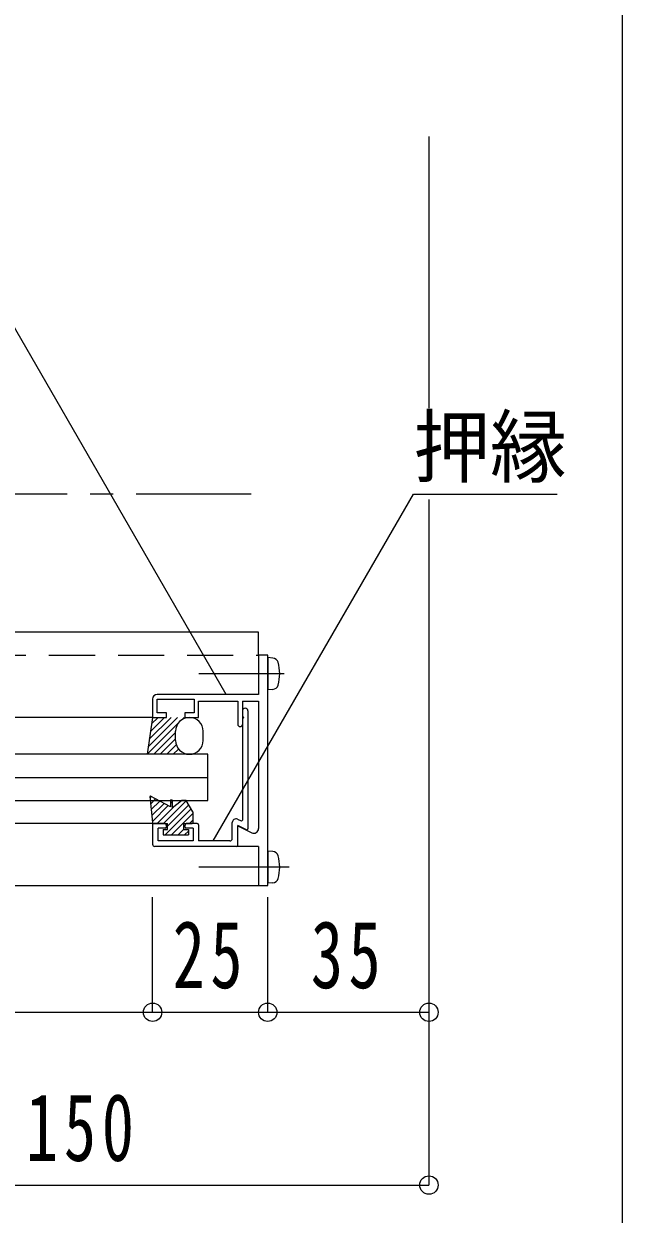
# Model space of a CAD drawing. Units: millimetres at full size, sheet at 1:5. Extents: x -1050 to 1050, y -742 to 742.
# Drawn here: x 860.1 to 990, y -568.1 to -309.7 of the extents above; entities that cross this region are included whole.
import ezdxf
from ezdxf.enums import TextEntityAlignment as Align

# ---------------------------------------------------------------- set-up
doc = ezdxf.new("R2010")
doc.units = ezdxf.units.MM
doc.header["$LTSCALE"] = 5
doc.linetypes.add('CHAIN1', pattern=[8, 5, -1, 1, -1])
doc.linetypes.add('DASHED2', pattern=[3, 2, -1])
for name, color, linetype in [('0-0_通り芯', 7, 'CHAIN1'), ('0-1_躯体', 134, 'Continuous'), ('1-5_図枠1_1', 7, 'Continuous')]:
    doc.layers.add(name, color=color, linetype=linetype)
for name, color, linetype, lineweight in [('0-3_寸法', 54, 'Continuous', 20), ('0-4_手摺部材', 92, 'Continuous', 20), ('0-7_ガラス', 6, 'Continuous', 20), ('0-8_その他', 11, 'Continuous', 20), ('0-9_文字', 3, 'Continuous', 20)]:
    doc.layers.add(name, color=color, linetype=linetype, lineweight=lineweight)
doc.styles.add('ＭＳ ゴシック', font='')
doc.styles.get('ＭＳ ゴシック').set_extended_font_data('MS Gothic')

# ---------------------------------------------------------------- blocks, each defined once
blk = doc.blocks.new('dimension_origin')
at = {"color": 0, "linetype": 'Continuous', "lineweight": -2}
blk.add_circle((0, 0), 1.25, dxfattribs=at)

msp = doc.modelspace()

# ---------------------------------------------------------------- linework, layer by layer
at = {"layer": '0-0_通り芯'}
msp.add_line((909.462, -411.793), (-277.5, -411.793), dxfattribs=at)
at = {"layer": '0-1_躯体'}
for p, q in [((948.02, -334.192), (948.02, -393.125)), ((948.02, -412.984), (948.02, -561.793))]:
    msp.add_line(p, q, dxfattribs=at)
at = {"layer": '0-3_寸法'}
for p, q in [((888.02, -524.293), (888.02, -499.293)), ((913.02, -524.293), (913.02, -499.293)), ((798.02, -524.293), (888.02, -524.293)), ((888.02, -524.293), (913.02, -524.293)), ((913.02, -524.293), (948.02, -524.293)), ((798.02, -561.793), (948.02, -561.793))]:
    msp.add_line(p, q, dxfattribs=at)
at = {"layer": '0-4_手摺部材'}
for p, q in [((911.02, -441.793), (700.52, -441.793)), ((911.02, -446.793), (911.02, -441.793)), ((914.139, -447.391), (913.02, -447.293)), ((913.02, -447.293), (913.02, -454.293)), ((914.139, -454.195), (913.02, -454.293)), ((888.02, -456.293), (888.02, -460.293)), ((911.02, -455.293), (889.02, -455.293)), ((906.52, -456.793), (906.52, -461.793)), ((907.52, -456.793), (911.02, -456.793)), ((907.52, -456.793), (907.52, -461.793)), ((911.02, -456.793), (911.02, -484.425)), ((907.52, -458.893), (907.52, -459.993)), ((908.72, -458.893), (908.72, -484.476)), ((888.02, -460.293), (700.52, -460.293)), ((907.82, -460.293), (907.52, -459.993)), ((907.82, -460.293), (907.52, -460.593)), ((907.52, -460.593), (907.52, -482.576)), ((905.32, -486.593), (905.32, -483.112)), ((906.464, -482.39), (907.234, -482.756)), ((888.02, -483.296), (700.52, -483.296)), ((888.02, -483.593), (888.02, -487.793)), ((890.52, -483.293), (888.32, -483.293)), ((890.72, -484.293), (889.22, -484.293)), ((889.22, -487.093), (889.22, -484.293)), ((891.02, -483.793), (891.02, -483.993)), ((895.02, -483.993), (895.02, -483.793)), ((896.82, -484.293), (895.32, -484.293)), ((897.72, -483.293), (895.52, -483.293)), ((896.82, -484.293), (896.82, -487.093)), ((898.02, -483.593), (898.02, -487.093)), ((908.434, -484.657), (906.52, -483.745)), ((906.52, -487.993), (906.52, -483.745)), ((906.22, -488.293), (888.52, -488.293)), ((896.82, -487.093), (889.22, -487.093)), ((904.82, -487.093), (898.02, -487.093)), ((911.02, -488.293), (911.02, -496.793)), ((914.139, -489.391), (913.02, -489.293)), ((913.02, -489.293), (913.02, -496.293)), ((700.52, -496.793), (911.061, -496.793)), ((914.139, -496.195), (913.02, -496.293))]:
    msp.add_line(p, q, dxfattribs=at)
at = {"layer": '0-4_手摺部材', "linetype": 'DASHED2'}
msp.add_line((700.52, -446.793), (911.061, -446.793), dxfattribs=at)
at = {"layer": '0-4_手摺部材', "linetype": 'CHAIN1'}
for p, q in [((916.62, -450.793), (898.061, -450.793)), ((917.661, -492.793), (898.061, -492.793))]:
    msp.add_line(p, q, dxfattribs=at)
at = {"layer": '0-4_手摺部材'}
for points in [[(911.02, -496.793), (913.02, -496.793), (913.02, -446.793), (911.02, -446.793), (911.02, -455.293)], [(888.02, -460.293), (891.02, -460.293), (891.02, -459.293), (889.02, -459.293), (889.02, -456.293), (897.02, -456.293), (897.02, -459.293), (895.02, -459.293), (895.02, -460.293), (898.02, -460.293), (898.02, -456.793), (906.52, -456.793)], [(911.02, -488.293), (906.52, -488.293), (906.52, -483.793), (909.573, -485.319)]]:
    msp.add_lwpolyline(points, dxfattribs=at)
for centre, radius, start, end in [((914.026, -448.686), 1.3, 15.88085, 85), ((906.62, -450.793), 9, 344.11915, 15.88085), ((914.026, -452.9), 1.3, 275, 344.11915), ((889.02, -456.293), 1, 90, 180), ((908.12, -458.893), 0.6, 0, 180), ((907.02, -461.793), 0.5, 180, 360), ((906.12, -483.112), 0.8, 64.54, 180), ((907.32, -482.576), 0.2, 244.54, 360), ((888.32, -483.593), 0.3, 90, 180), ((890.52, -483.793), 0.5, 0, 90), ((890.72, -483.993), 0.3, 270, 360), ((895.52, -483.793), 0.5, 90, 180), ((895.32, -483.993), 0.3, 180, 270), ((897.72, -483.593), 0.3, 0, 90), ((908.52, -484.476), 0.2, 244.54, 360), ((910.02, -484.425), 1, 243.43495, 360), ((888.52, -487.793), 0.5, 180, 270), ((904.82, -486.593), 0.5, 270, 360), ((906.22, -487.993), 0.3, 270, 360), ((914.026, -490.686), 1.3, 15.88085, 85), ((906.62, -492.793), 9, 344.11915, 15.88085), ((914.026, -494.9), 1.3, 275, 344.11915)]:
    msp.add_arc(centre, radius, start, end, dxfattribs=at)
at = {"layer": '0-7_ガラス'}
for p, q in [((700.52, -473.296), (900.02, -473.296)), ((700.52, -478.296), (900.02, -478.296))]:
    msp.add_line(p, q, dxfattribs=at)
msp.add_lwpolyline([(900.02, -478.296), (900.02, -468.296), (700.52, -468.296)], dxfattribs=at)
at = {"layer": '0-8_その他'}
for p, q in [((888.02, -460.293), (886.812, -468.293)), ((886.856, -468.293), (893.532, -461.617)), ((887.056, -466.679), (893.442, -460.293)), ((887.307, -465.013), (892.027, -460.293)), ((887.559, -463.347), (890.613, -460.293)), ((887.81, -461.682), (889.199, -460.293)), ((894.344, -460.805), (894.856, -460.293)), ((888.27, -468.293), (893.02, -463.543)), ((889.684, -468.293), (893.02, -464.957)), ((893.02, -465.293), (893.02, -463.293)), ((899.02, -465.293), (899.02, -463.293)), ((891.098, -468.293), (893.168, -466.223)), ((892.513, -468.293), (893.66, -467.145)), ((887.454, -477.485), (888.017, -483.113)), ((887.48, -477.736), (887.75, -477.466)), ((891.885, -479.679), (887.601, -477.387)), ((887.608, -479.022), (888.671, -477.959)), ((887.737, -480.308), (889.592, -478.452)), ((887.865, -481.593), (890.513, -478.945)), ((887.994, -482.879), (891.435, -479.438)), ((888.994, -483.293), (892.829, -479.458)), ((890.408, -483.293), (895.331, -478.37)), ((890.737, -485.793), (896.392, -480.138)), ((891.235, -483.88), (895.862, -479.254)), ((891.885, -478.293), (891.885, -479.679)), ((891.885, -478.987), (892.285, -478.587)), ((891.985, -478.193), (892.185, -478.193)), ((892.285, -479.893), (894.285, -478.293)), ((892.285, -478.293), (892.285, -479.893)), ((895.285, -478.293), (894.285, -478.293)), ((896.785, -480.793), (895.285, -478.293)), ((892.151, -485.793), (896.785, -481.159)), ((896.065, -483.293), (896.785, -482.573)), ((896.785, -480.793), (896.785, -483.143)), ((888.216, -483.293), (891.235, -483.293)), ((890.285, -484.593), (890.285, -485.793)), ((890.285, -484.593), (891.235, -484.593)), ((890.285, -484.83), (890.522, -484.593)), ((891.235, -484.593), (891.235, -483.293)), ((893.565, -485.793), (894.835, -484.523)), ((894.835, -483.293), (896.635, -483.293)), ((894.835, -484.593), (894.835, -483.293)), ((894.835, -484.593), (895.785, -484.593)), ((894.979, -485.793), (895.785, -484.987)), ((895.785, -484.593), (895.785, -485.793)), ((890.285, -485.793), (895.785, -485.793))]:
    msp.add_line(p, q, dxfattribs=at)
for centre, radius, start, end in [((896.02, -463.293), 3, 90, 180), ((896.02, -463.293), 3, 0, 90), ((896.02, -465.293), 3, 180, 270), ((896.02, -465.293), 3, 270, 360), ((887.554, -477.475), 0.1, 61.84892, 185.71059), ((891.985, -478.293), 0.1, 90, 180), ((892.185, -478.293), 0.1, 0, 90), ((888.216, -483.093), 0.2, 185.71059, 270), ((896.635, -483.143), 0.15, 270, 360)]:
    msp.add_arc(centre, radius, start, end, dxfattribs=at)
at = {"layer": '0-9_文字'}
for points in [[(904.023, -455.293), (857.257, -374.293), (826.007, -374.293)], [(901.187, -487.093), (944.661, -411.793), (975.911, -411.793)]]:
    msp.add_lwpolyline(points, dxfattribs=at)
at = {"layer": '1-5_図枠1_1'}
msp.add_line((990, 682.5), (990, -707.5), dxfattribs=at)

# ---------------------------------------------------------------- block references
at = {"layer": '0-3_寸法', "xscale": 1.6, "yscale": 1.6}
for p in [(888.02, -524.293), (913.02, -524.293), (948.02, -524.293), (948.02, -561.793)]:
    msp.add_blockref('dimension_origin', p, dxfattribs=at)
at = {"layer": '0-3_寸法', "xscale": 1.6, "yscale": 1.6, "rotation": 180}
for p in [(888.02, -524.293), (913.02, -524.293)]:
    msp.add_blockref('dimension_origin', p, dxfattribs=at)

# ---------------------------------------------------------------- texts
at = {"layer": '0-3_寸法', "char_height": 14.66, "attachment_point": 7, "style": 'ＭＳ ゴシック'}
for s, insert in [('\\T1.17;\\W0.7;25', (892.395, -519.293)), ('\\T1.17;\\W0.7;35', (922.395, -519.293)), ('\\T1.18;\\W0.7;150', (860.52, -556.793))]:
    msp.add_mtext(s, dxfattribs=dict(at, insert=insert))
at = {"layer": '0-9_文字', "style": 'ＭＳ ゴシック', "width": 0.95}
msp.add_text('押縁', height=12.83, dxfattribs=at).set_placement((944.661, -411.793), align=Align.BOTTOM_LEFT)

doc.saveas('drawing.dxf')
